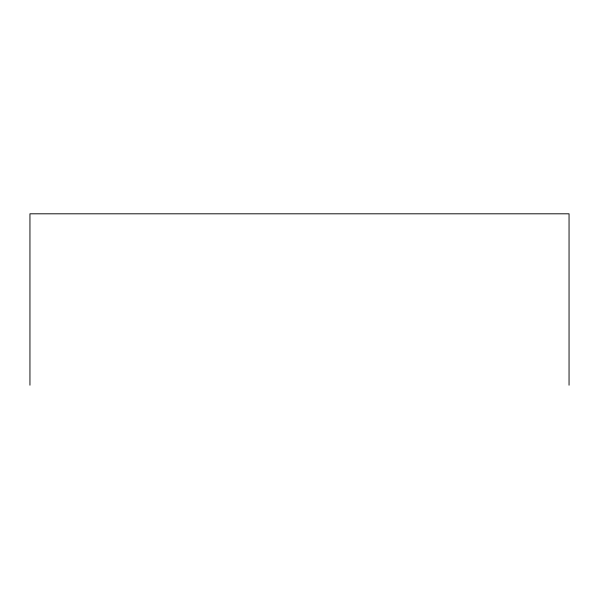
<?xml version="1.0" encoding="UTF-8"?>
<svg xmlns="http://www.w3.org/2000/svg" width="599" height="599" viewBox="0 0 599 599"><rect width="100%" height="100%" fill="white"/><g stroke="black" fill="none" stroke-linecap="round" stroke-linejoin="round"><path stroke-width="0.9" d="M569.05 385.194L569.05 213.806L29.95 213.806L29.95 385.194"/></g></svg>
